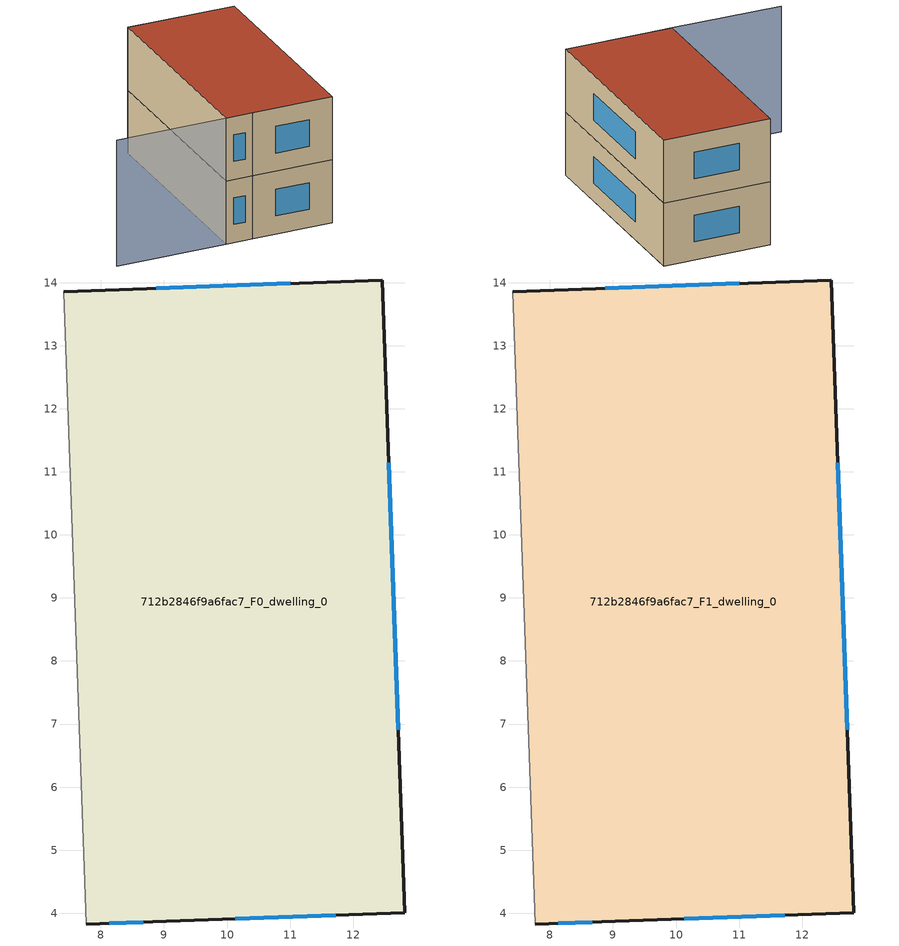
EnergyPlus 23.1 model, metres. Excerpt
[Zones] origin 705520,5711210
712b2846f9a6fac7_F0_dwelling_0
 floor ground (EU_floor_Construction): 12.46,14.04 12.81,4.01 9.03,3.87 7.77,3.83 7.41,13.86 z0
 wall outside (EU_wall_Construction): 7.77,3.83 9.03,3.87 12.81,4.01 12.46,14.04 7.41,13.86 z0:3
 wall adiabatic (EU_wall_Construction): 7.41,13.86 7.77,3.83 z0:3
 window (EU_Window_Construction): 12.71,6.91 12.57,11.14 / 10.13,3.91 11.72,3.97 / 8.14,3.84 8.67,3.86 / 11.01,13.99 8.87,13.91 z0.87:2.13
712b2846f9a6fac7_F1_dwelling_0
 floor to 712b2846f9a6fac7_F0_dwelling_0 (EU_floor_Construction): 12.46,14.04 12.81,4.01 9.03,3.87 7.77,3.83 7.41,13.86 z3
 wall outside (EU_wall_Construction): 7.77,3.83 9.03,3.87 12.81,4.01 12.46,14.04 7.41,13.86 z3:6
 wall adiabatic (EU_wall_Construction): 7.41,13.86 7.77,3.83 z3:6
 window (EU_Window_Construction): 12.71,6.91 12.57,11.14 / 10.13,3.91 11.72,3.97 / 8.14,3.84 8.67,3.86 / 11.01,13.99 8.87,13.91 z3.87:5.13
 roof outside (EU_roof_Construction): 12.81,4.01 12.46,14.04 7.41,13.86 7.77,3.83 9.03,3.87 z6
shading: 7.41,13.86 7.77,3.82 / 7.77,3.82 2.57,3.64 z0:6
[Building]
EU S2 Campaign: North Axis=0; Terrain=City; Solar Distribution=FullExterior
[Site:Location]
London: Latitude=51.5; Longitude=-0.5; Time Zone=0; Elevation=25
[SizingPeriod:WeatherFileDays]
AnnualSizingPeriod: Begin Month=1; Begin Day of Month=1; End Month=12; End Day of Month=31; Day of Week for Start Day=Monday; Use Weather File Daylight Saving Period=No; Use Weather File Rain and Snow Indicators=No
[MATERIAL]
EU_InternalMass_Material: Roughness=MediumRough; Thickness=0.1; Conductivity=1; Density=1800; Specific Heat=900; Thermal Absorptance=0.9; Solar Absorptance=0.7; Visible Absorptance=0.7
[MATERIAL:NOMASS] Roughness=MediumRough; Thermal Absorptance=0.9; Solar Absorptance=0.7; Visible Absorptance=0.7
Name | Thermal Resistance
EU_wall_NoMass | 0.724719
EU_roof_NoMass | 2.98947
EU_floor_NoMass | 2.39157
[WINDOWMATERIAL:SIMPLEGLAZINGSYSTEM]
EU_Window_SimpleGlazing: UFactor=2.63425; Solar Heat Gain Coefficient=0.76; Visible Transmittance=0.76
[CONSTRUCTION]
EU_wall_Construction: EU_wall_NoMass
EU_roof_Construction: EU_roof_NoMass
EU_floor_Construction: EU_floor_NoMass
EU_Window_Construction: EU_Window_SimpleGlazing
EU_InternalMass_Construction: EU_InternalMass_Material
[ZONE] Type=1; Multiplier=1; Ceiling Height=autocalculate; Volume=152.123; Floor Area=autocalculate; Part of Total Floor Area=Yes
712b2846f9a6fac7_F0_dwelling_0; 712b2846f9a6fac7_F1_dwelling_0
[INTERNALMASS] Construction=EU_InternalMass_Construction; Surface Area=50.7075
Name | Zone or ZoneList
712b2846f9a6fac7_F0_dwelling_0_EU_InternalMass | 712b2846f9a6fac7_F0_dwelling_0
712b2846f9a6fac7_F1_dwelling_0_EU_InternalMass | 712b2846f9a6fac7_F1_dwelling_0
[OTHEREQUIPMENT] Fuel Type=Electricity; Design Level Calculation Method=Watts/Area; Power per Zone Floor Area=1; Fraction Latent=0; Fraction Radiant=0; Fraction Lost=0; Carbon Dioxide Generation Rate=0; EndUse Subcategory=EU_Step8_InternalGains
Name | Zone or ZoneList or Space or SpaceList | Schedule
EU_Step8_InternalGain_712b2846f9a6fac7_F0_dwelling_0_f000 | 712b2846f9a6fac7_F0_dwelling_0 | EU_Step8_GainSchedule_712b2846f9a6fac7_F0_dwelling_0_f000
EU_Step8_InternalGain_712b2846f9a6fac7_F1_dwelling_0_f000 | 712b2846f9a6fac7_F1_dwelling_0 | EU_Step8_GainSchedule_712b2846f9a6fac7_F1_dwelling_0_f000
[ZONEVENTILATION:DESIGNFLOWRATE] Schedule=EU_AlwaysOn; Design Flow Rate Calculation Method=AirChanges/Hour; Air Changes per Hour=0.418135; Ventilation Type=Natural; Fan Pressure Rise=0; Fan Total Efficiency=1; Constant Term Coefficient=1; Temperature Term Coefficient=0; Velocity Term Coefficient=0; Velocity Squared Term Coefficient=0; Minimum Indoor Temperature=-100; Maximum Indoor Temperature=100; Delta Temperature=-100; Minimum Outdoor Temperature=-100; Maximum Outdoor Temperature=100; Maximum Wind Speed=40
Name | Zone or ZoneList or Space or SpaceList
EU_ConstantAir_712b2846f9a6fac7_F0_dwelling_0 | 712b2846f9a6fac7_F0_dwelling_0
EU_ConstantAir_712b2846f9a6fac7_F1_dwelling_0 | 712b2846f9a6fac7_F1_dwelling_0
[HVACTEMPLATE:THERMOSTAT] Constant Heating Setpoint=20; Constant Cooling Setpoint=50
EU_HeatOnly_712b2846f9a6fac7_F0_dwelling_0; EU_HeatOnly_712b2846f9a6fac7_F1_dwelling_0
[HVACTEMPLATE:ZONE:IDEALLOADSAIRSYSTEM] System Availability Schedule=EU_AlwaysOn; Maximum Heating Supply Air Temperature=50; Minimum Cooling Supply Air Temperature=13; Maximum Heating Supply Air Humidity Ratio=0.0156; Minimum Cooling Supply Air Humidity Ratio=0.0077; Heating Limit=NoLimit; Cooling Limit=NoLimit; Heating Availability Schedule=EU_AlwaysOn; Cooling Availability Schedule=EU_CoolingOff; Dehumidification Control Type=ConstantSensibleHeatRatio; Cooling Sensible Heat Ratio=0.7; Dehumidification Setpoint=60; Humidification Control Type=None; Humidification Setpoint=30; Outdoor Air Method=None; Outdoor Air Flow Rate per Person=0.00944; Outdoor Air Flow Rate per Zone Floor Area=0; Outdoor Air Flow Rate per Zone=0; Demand Controlled Ventilation Type=None; Outdoor Air Economizer Type=NoEconomizer; Heat Recovery Type=None; Sensible Heat Recovery Effectiveness=0.7; Latent Heat Recovery Effectiveness=0.65
Name | Template Thermostat
712b2846f9a6fac7_F0_dwelling_0 | EU_HeatOnly_712b2846f9a6fac7_F0_dwelling_0
712b2846f9a6fac7_F1_dwelling_0 | EU_HeatOnly_712b2846f9a6fac7_F1_dwelling_0
[SIZING:ZONE] Zone Cooling Design Supply Air Temperature Input Method=SupplyAirTemperature; Zone Cooling Design Supply Air Temperature=13; Zone Heating Design Supply Air Temperature Input Method=SupplyAirTemperature; Zone Heating Design Supply Air Temperature=50; Zone Cooling Design Supply Air Humidity Ratio=0.008; Zone Heating Design Supply Air Humidity Ratio=0.008; Cooling Design Air Flow Method=DesignDay; Cooling Design Air Flow Rate=0; Cooling Minimum Air Flow per Zone Floor Area=0.000762; Cooling Minimum Air Flow=0; Cooling Minimum Air Flow Fraction=0.2; Heating Design Air Flow Method=DesignDay; Heating Design Air Flow Rate=0; Heating Maximum Air Flow per Zone Floor Area=0.002032; Heating Maximum Air Flow=0.141576; Heating Maximum Air Flow Fraction=0.3; Account for Dedicated Outdoor Air System=No; Dedicated Outdoor Air System Control Strategy=NeutralSupplyAir; Dedicated Outdoor Air Low Setpoint Temperature for Design=autosize; Dedicated Outdoor Air High Setpoint Temperature for Design=autosize; Zone Load Sizing Method=Sensible Load Only No Latent Load; Zone Latent Cooling Design Supply Air Humidity Ratio Input Method=HumidityRatioDifference; Zone Cooling Design Supply Air Humidity Ratio Difference=0.005; Zone Latent Heating Design Supply Air Humidity Ratio Input Method=HumidityRatioDifference; Zone Humidification Design Supply Air Humidity Ratio Difference=0.005
712b2846f9a6fac7_F0_dwelling_0; 712b2846f9a6fac7_F1_dwelling_0
[SCHEDULE:CONSTANT]
Name | Hourly Value
EU_AlwaysOn | 1
EU_CoolingOff | 0
[SCHEDULE:FILE] Column Number=1; Rows to Skip at Top=0; Number of Hours of Data=8760; Column Separator=Comma; Interpolate to Timestep=No; Minutes per Item=60; Adjust Schedule for Daylight Savings=Yes
Name | File
EU_Step8_GainSchedule_712b2846f9a6fac7_F0_dwelling_0_f000 | ../../schedules/712b2846f9a6fac7/712b2846f9a6fac7_F0_dwelling_0_f000_gain.csv
EU_Step8_GainSchedule_712b2846f9a6fac7_F1_dwelling_0_f000 | ../../schedules/712b2846f9a6fac7/712b2846f9a6fac7_F1_dwelling_0_f000_gain.csv
